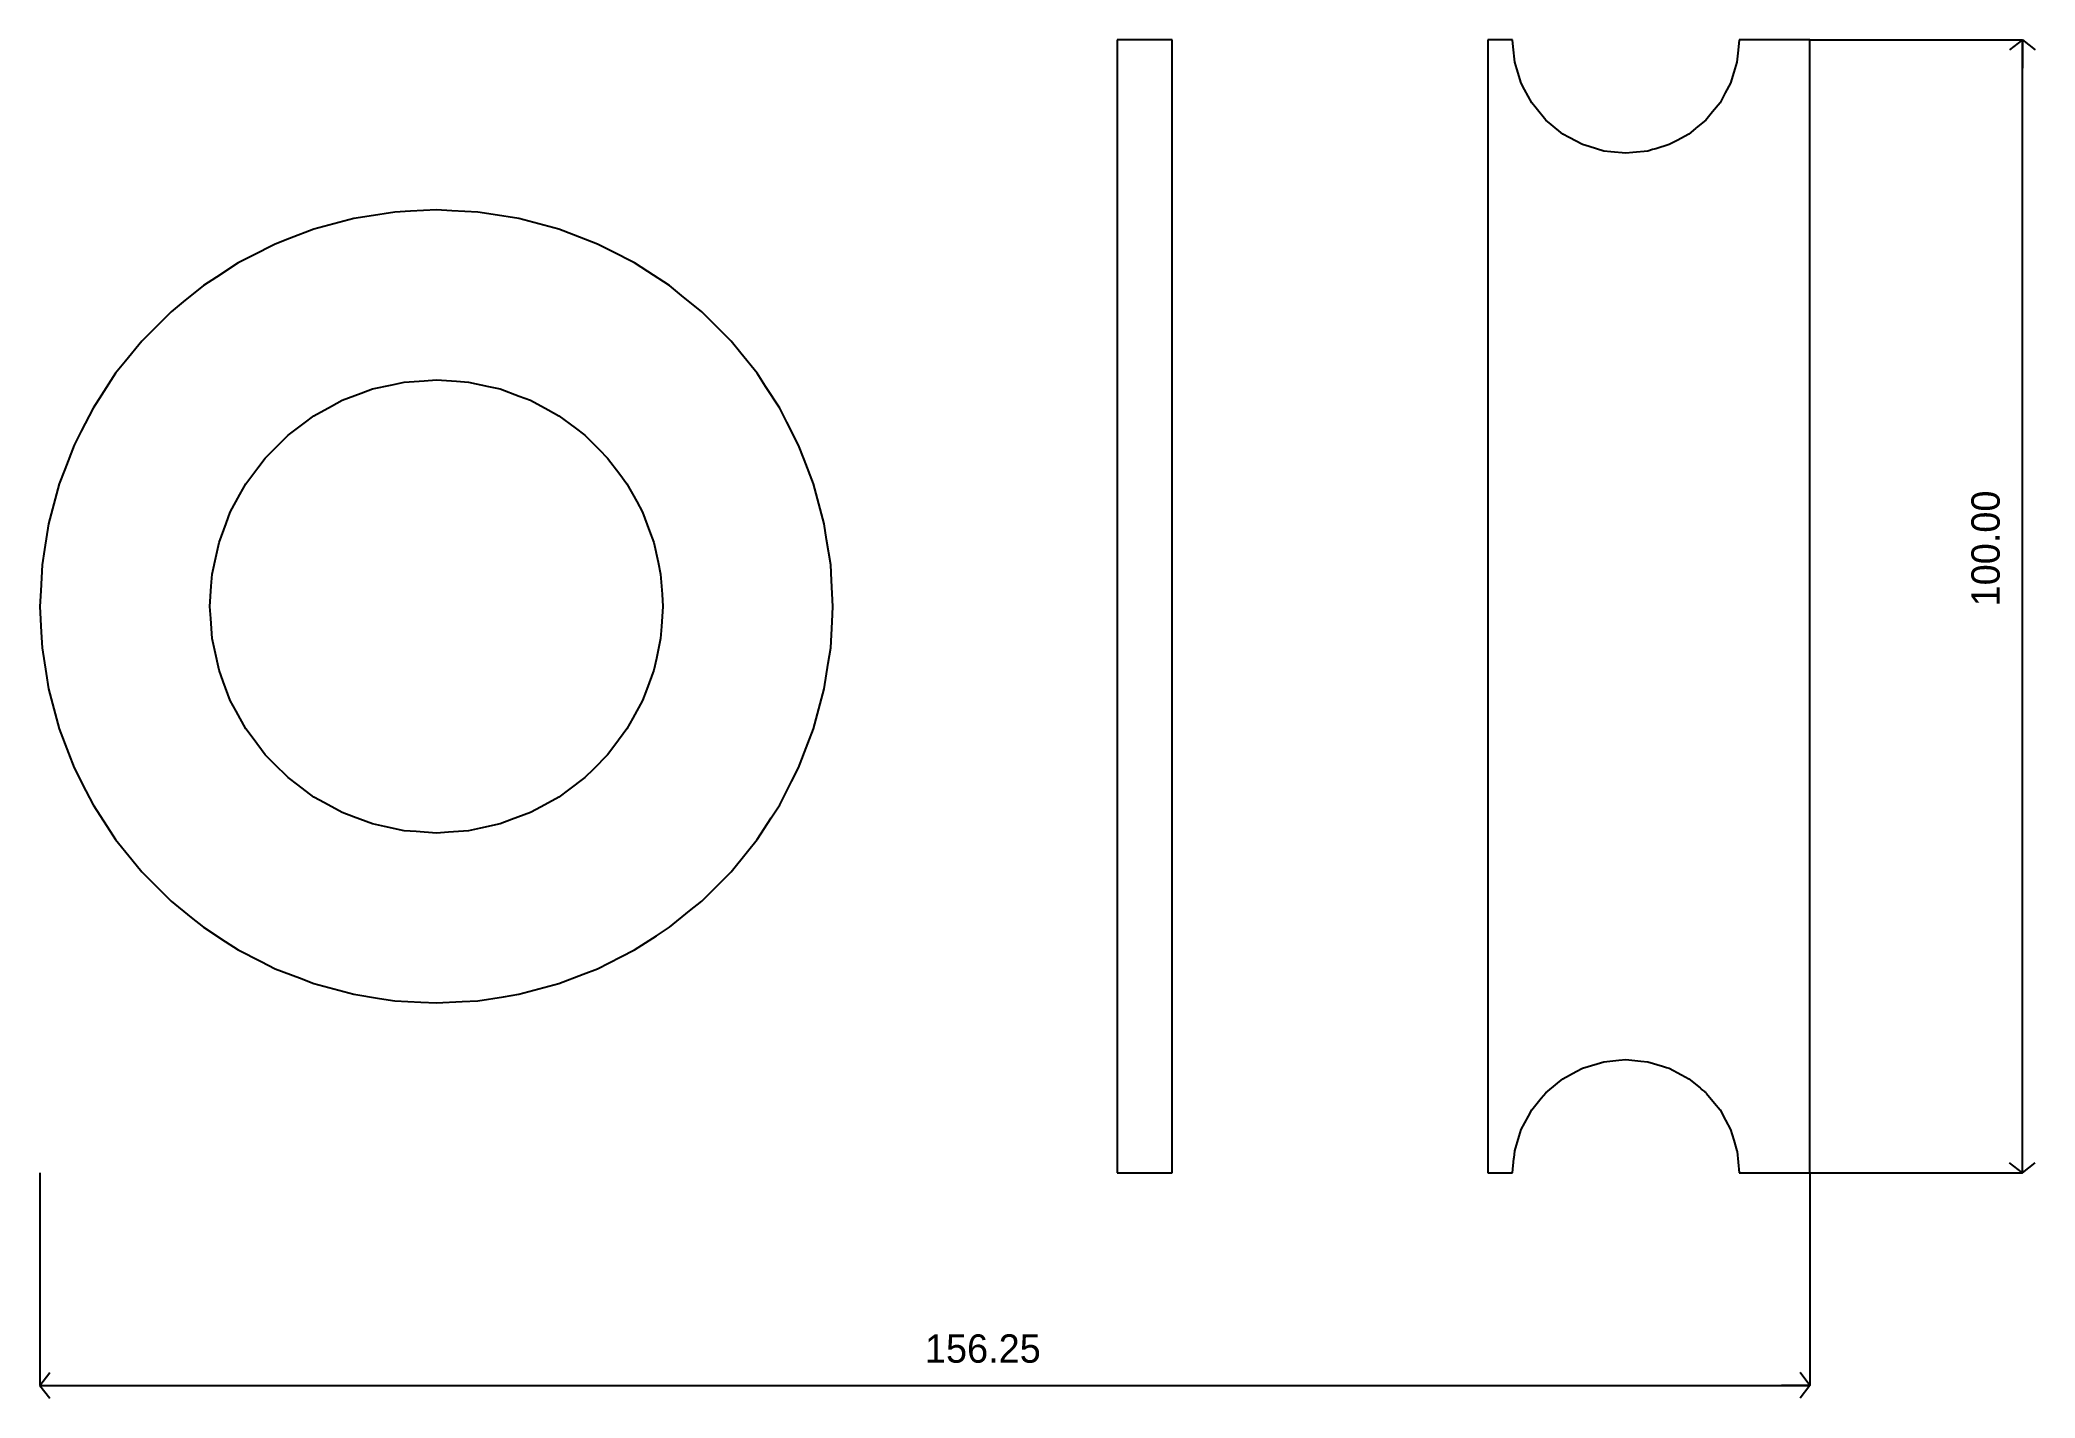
# Model space of a CAD drawing. Header units: millimetres. Extents: x 10 to 186, y -5 to 115.
import ezdxf

# ---------------------------------------------------------------- set-up
doc = ezdxf.new("R2010")
doc.units = ezdxf.units.MM
doc.dimstyles.get("Standard").update_dxf_attribs({"dimtxt": 2.5, "dimasz": 2.5, "dimexe": 1.25, "dimexo": 0.625, "dimtad": 1, "dimcen": 2.5, "dimazin": 3, "dimtfac": 1, "dimtmove": 0, "dimatfit": 3})

# ---------------------------------------------------------------- blocks, each defined once
blk = doc.blocks.new('*D1')
at = {"layer": 'DIMENSIONS'}
for p, q in [((10, 15), (10, -3.75)), ((166.25, 15), (166.25, -3.75)), ((10, -3.75), (10.875, -2.625)), ((166.25, -3.75), (165.375, -2.625)), ((10, -3.75), (166.25, -3.75)), ((10, -3.75), (10.875, -4.875)), ((10, -3.75), (12.5, -3.75)), ((166.25, -3.75), (163.75, -3.75)), ((166.25, -3.75), (165.375, -4.875))]:
    blk.add_line(p, q, dxfattribs=at)
blk.add_text('156.25', height=2.5, dxfattribs=at).set_placement((88.125, -1.75))
blk = doc.blocks.new('*D2')
at = {"layer": 'DIMENSIONS'}
for p, q in [((166.25, 115), (185, 115)), ((185, 115), (183.875, 114.125)), ((185, 15), (185, 115)), ((185, 115), (186.125, 114.125)), ((185, 115), (185, 112.5)), ((185, 15), (183.875, 15.875)), ((185, 15), (185, 17.5)), ((185, 15), (186.125, 15.875)), ((166.25, 15), (185, 15))]:
    blk.add_line(p, q, dxfattribs=at)
blk.add_text('100.00', height=2.5, rotation=90, dxfattribs=at).set_placement((183, 65))

msp = doc.modelspace()

# ---------------------------------------------------------------- linework, layer by layer
at = {"layer": 'тело_drawing'}
for p, q in [((107.8715, 115), (105.1, 115)), ((105.1, 115), (105.1, 112.1554)), ((109.95, 115), (107.8715, 115)), ((109.95, 35.4263), (109.95, 115)), ((137.9086, 115), (137.811, 115)), ((137.811, 115), (137.811, 25)), ((138.5457, 115), (137.9086, 115)), ((140, 115), (138.5457, 115)), ((140.0608, 114.3822), (140, 115)), ((160, 115), (159.9102, 114.0884)), ((166.25, 115), (160, 115)), ((166.25, 113.6154), (166.25, 115)), ((140.1921, 113.0491), (140.0608, 114.3822)), ((140.3723, 112.4551), (140.1921, 113.0491)), ((159.8079, 113.0491), (159.5376, 112.1583)), ((159.9102, 114.0884), (159.8079, 113.0491)), ((166.25, 97.1735), (166.25, 113.6154)), ((105.1, 112.1554), (105.1, 100.7819)), ((140.7612, 111.1732), (140.3723, 112.4551)), ((141.0538, 110.6257), (140.7612, 111.1732)), ((159.2388, 111.1732), (158.7805, 110.3157)), ((159.5376, 112.1583), (159.2388, 111.1732)), ((141.6853, 109.4443), (141.0538, 110.6257)), ((142.0791, 108.9644), (141.6853, 109.4443)), ((158.3147, 109.4443), (157.6594, 108.6458)), ((158.7805, 110.3157), (158.3147, 109.4443)), ((142.9289, 107.9289), (142.0791, 108.9644)), ((143.4088, 107.5351), (142.9289, 107.9289)), ((144.4443, 106.6853), (143.4088, 107.5351)), ((157.0711, 107.9289), (156.2179, 107.2288)), ((157.6594, 108.6458), (157.0711, 107.9289)), ((144.9918, 106.3927), (144.4443, 106.6853)), ((146.1732, 105.7612), (144.9918, 106.3927)), ((146.7672, 105.581), (146.1732, 105.7612)), ((153.8268, 105.7612), (152.6347, 105.3996)), ((154.5181, 106.1307), (153.8268, 105.7612)), ((155.5557, 106.6853), (154.5181, 106.1307)), ((156.1605, 107.1816), (155.5557, 106.6853)), ((156.2179, 107.2288), (156.1605, 107.1816)), ((148.0491, 105.1921), (146.7672, 105.581)), ((148.6669, 105.1313), (148.0491, 105.1921)), ((150, 105), (148.6669, 105.1313)), ((150.6178, 105.0608), (150, 105)), ((151.9509, 105.1921), (150.6178, 105.0608)), ((152.364, 105.3175), (151.9509, 105.1921)), ((152.6347, 105.3996), (152.364, 105.3175)), ((105.1, 100.7819), (105.1, 100.7781)), ((105.1, 100.7781), (105.1, 100.7238)), ((105.1, 100.7238), (105.1, 100.5785)), ((105.1, 100.5785), (105.1, 99.9011)), ((35.5114, 98.6425), (34.1844, 98.287)), ((37.7231, 99.2352), (35.5114, 98.6425)), ((39.08, 99.4501), (37.7231, 99.2352)), ((41.3415, 99.8083), (39.08, 99.4501)), ((42.7134, 99.8802), (41.3415, 99.8083)), ((45, 100), (42.7134, 99.8802)), ((46.3719, 99.9281), (45, 100)), ((48.6585, 99.8083), (46.3719, 99.9281)), ((50.0154, 99.5934), (48.6585, 99.8083)), ((52.2769, 99.2352), (50.0154, 99.5934)), ((53.6039, 98.8796), (52.2769, 99.2352)), ((55.8156, 98.287), (53.6039, 98.8796)), ((105.1, 99.9011), (105.1, 99.6703)), ((105.1, 99.6703), (105.1, 99.1049)), ((105.1, 99.1049), (105.1, 98.2871)), ((30.7642, 96.9741), (28.7241, 95.9346)), ((32.0468, 97.4664), (30.7642, 96.9741)), ((34.1844, 98.287), (32.0468, 97.4664)), ((57.0982, 97.7946), (55.8156, 98.287)), ((59.2358, 96.9741), (57.0982, 97.7946)), ((60.4599, 96.3504), (59.2358, 96.9741)), ((105.1, 98.2871), (105.1, 97.6519)), ((105.1, 97.6519), (105.1, 96.2223)), ((166.25, 95.1371), (166.25, 97.1735)), ((27.5, 95.3109), (25.5797, 94.0638)), ((28.7241, 95.9346), (27.5, 95.3109)), ((62.5, 95.3109), (60.4599, 96.3504)), ((63.6522, 94.5627), (62.5, 95.3109)), ((105.1, 96.2223), (105.1, 95.5764)), ((105.1, 95.5764), (105.1, 95.4857)), ((105.1, 95.4857), (105.1, 95.3257)), ((105.1, 95.3257), (105.1, 93.9256)), ((166.25, 92.8638), (166.25, 95.1371)), ((25.5797, 94.0638), (24.4275, 93.3156)), ((65.5725, 93.3156), (63.6522, 94.5627)), ((105.1, 93.9256), (105.1, 93.3935)), ((105.1, 93.3935), (105.1, 93.3726)), ((105.1, 93.3726), (105.1, 93.2478)), ((22.6481, 91.8746), (21.5804, 91.0101)), ((24.4275, 93.3156), (22.6481, 91.8746)), ((66.6401, 92.451), (65.5725, 93.3156)), ((68.4196, 91.0101), (66.6401, 92.451)), ((105.1, 93.2478), (105.1, 92.5348)), ((105.1, 92.5348), (105.1, 91.3844)), ((166.25, 90.5762), (166.25, 92.8638)), ((21.5804, 91.0101), (19.9614, 89.391)), ((69.391, 90.0386), (68.4196, 91.0101)), ((71.0101, 88.4196), (69.391, 90.0386)), ((105.1, 91.3844), (105.1, 90.7457)), ((105.1, 90.7457), (105.1, 89.9909)), ((105.1, 89.9909), (105.1, 89.4658)), ((166.25, 90.3946), (166.25, 90.5762)), ((166.25, 88.4478), (166.25, 90.3946)), ((18.9899, 88.4196), (17.549, 86.6401)), ((19.9614, 89.391), (18.9899, 88.4196)), ((71.8746, 87.3519), (71.0101, 88.4196)), ((105.1, 89.4658), (105.1, 88.1889)), ((105.1, 88.1889), (105.1, 87.728)), ((166.25, 47.404), (166.25, 88.4478)), ((17.549, 86.6401), (16.6844, 85.5725)), ((73.3156, 85.5725), (71.8746, 87.3519)), ((105.1, 87.728), (105.1, 86.2695)), ((16.6844, 85.5725), (15.4373, 83.6522)), ((39.3653, 84.1899), (41.1081, 84.569)), ((41.1081, 84.569), (42.1537, 84.7964)), ((42.1537, 84.7964), (43.9326, 84.9237)), ((43.9326, 84.9237), (45, 85)), ((45, 85), (46.7789, 84.8728)), ((46.7789, 84.8728), (47.8463, 84.7964)), ((47.8463, 84.7964), (49.589, 84.4173)), ((74.0638, 84.4203), (73.3156, 85.5725)), ((105.1, 86.2695), (105.1, 86.1355)), ((105.1, 86.1355), (105.1, 85.3119)), ((105.1, 85.3119), (105.1, 85.1625)), ((105.1, 85.1625), (105.1, 84.4503)), ((15.4373, 83.6522), (14.6891, 82.5)), ((35.7525, 82.6798), (36.6917, 83.1926)), ((36.6917, 83.1926), (38.3627, 83.8159)), ((38.3627, 83.8159), (39.3653, 84.1899)), ((49.589, 84.4173), (50.6347, 84.1899)), ((50.6347, 84.1899), (52.3057, 83.5666)), ((52.3057, 83.5666), (53.3083, 83.1926)), ((53.3083, 83.1926), (54.8736, 82.3379)), ((75.3109, 82.5), (74.0638, 84.4203)), ((105.1, 84.4503), (105.1, 84.1363)), ((105.1, 84.1363), (105.1, 83.5659)), ((105.1, 83.5659), (105.1, 82.8233)), ((105.1, 82.8233), (105.1, 81.2854)), ((14.6891, 82.5), (13.6496, 80.4599)), ((31.9028, 80.115), (33.3305, 81.1838)), ((33.3305, 81.1838), (34.1872, 81.8251)), ((34.1872, 81.8251), (35.7525, 82.6798)), ((54.8736, 82.3379), (55.8128, 81.8251)), ((55.8128, 81.8251), (57.2406, 80.7563)), ((75.9346, 81.2759), (75.3109, 82.5)), ((76.9741, 79.2358), (75.9346, 81.2759)), ((105.1, 81.2854), (105.1, 80.6832)), ((13.6496, 80.4599), (13.0259, 79.2358)), ((29.885, 78.0972), (31.1461, 79.3583)), ((31.1461, 79.3583), (31.9028, 80.115)), ((57.2406, 80.7563), (58.0972, 80.115)), ((58.0972, 80.115), (59.3583, 78.8539)), ((105.1, 80.6832), (105.1, 79.4448)), ((105.1, 79.4448), (105.1, 79.0232)), ((13.0259, 79.2358), (12.2054, 77.0982)), ((29.2437, 77.2406), (29.885, 78.0972)), ((59.3583, 78.8539), (60.115, 78.0972)), ((60.115, 78.0972), (61.1838, 76.6695)), ((77.4664, 77.9532), (76.9741, 79.2358)), ((78.287, 75.8156), (77.4664, 77.9532)), ((105.1, 79.0232), (105.1, 78.1478)), ((105.1, 78.1478), (105.1, 77.8994)), ((105.1, 77.8994), (105.1, 77.3706)), ((11.713, 75.8156), (11.1204, 73.6039)), ((12.2054, 77.0982), (11.713, 75.8156)), ((27.6621, 74.8736), (28.1749, 75.8128)), ((28.1749, 75.8128), (29.2437, 77.2406)), ((61.1838, 76.6695), (61.8251, 75.8128)), ((61.8251, 75.8128), (62.6798, 74.2475)), ((78.6425, 74.4886), (78.287, 75.8156)), ((105.1, 77.3706), (105.1, 66.7008)), ((26.8074, 73.3083), (27.6621, 74.8736)), ((62.6798, 74.2475), (63.1926, 73.3083)), ((79.2352, 72.2769), (78.6425, 74.4886)), ((10.7648, 72.2769), (10.4066, 70.0154)), ((11.1204, 73.6039), (10.7648, 72.2769)), ((25.8101, 70.6347), (26.4334, 72.3057)), ((26.4334, 72.3057), (26.8074, 73.3083)), ((63.1926, 73.3083), (63.8159, 71.6373)), ((79.4501, 70.92), (79.2352, 72.2769)), ((25.5827, 69.589), (25.8101, 70.6347)), ((63.8159, 71.6373), (64.1899, 70.6347)), ((64.1899, 70.6347), (64.569, 68.8919)), ((79.8083, 68.6585), (79.4501, 70.92)), ((10.4066, 70.0154), (10.1917, 68.6585)), ((25.2036, 67.8463), (25.5827, 69.589)), ((64.569, 68.8919), (64.7964, 67.8463)), ((10.1917, 68.6585), (10.0719, 66.3719)), ((25.1272, 66.7789), (25.2036, 67.8463)), ((64.7964, 67.8463), (64.9237, 66.0674)), ((79.8802, 67.2866), (79.8083, 68.6585)), ((80, 65), (79.8802, 67.2866)), ((10.0719, 66.3719), (10, 65)), ((25, 65), (25.1272, 66.7789)), ((64.9237, 66.0674), (65, 65)), ((105.1, 66.7008), (105.1, 48.9409)), ((10, 65), (10.1198, 62.7134)), ((25.0763, 63.9326), (25, 65)), ((25.2036, 62.1537), (25.0763, 63.9326)), ((65, 65), (64.8728, 63.2211)), ((79.8083, 61.3415), (79.9281, 63.6281)), ((79.9281, 63.6281), (80, 65)), ((10.1198, 62.7134), (10.1917, 61.3415)), ((25.431, 61.1081), (25.2036, 62.1537)), ((64.7964, 62.1537), (64.4173, 60.411)), ((64.8728, 63.2211), (64.7964, 62.1537)), ((10.1917, 61.3415), (10.5499, 59.08)), ((25.8101, 59.3653), (25.431, 61.1081)), ((64.4173, 60.411), (64.1899, 59.3653)), ((79.2352, 57.7231), (79.5934, 59.9846)), ((79.5934, 59.9846), (79.8083, 61.3415)), ((10.5499, 59.08), (10.7648, 57.7231)), ((26.1841, 58.3627), (25.8101, 59.3653)), ((26.8074, 56.6917), (26.1841, 58.3627)), ((64.1899, 59.3653), (63.5666, 57.6943)), ((10.7648, 57.7231), (11.3575, 55.5114)), ((27.3202, 55.7525), (26.8074, 56.6917)), ((63.1926, 56.6917), (62.3379, 55.1264)), ((63.5666, 57.6943), (63.1926, 56.6917)), ((78.287, 54.1844), (78.8796, 56.3961)), ((78.8796, 56.3961), (79.2352, 57.7231)), ((11.3575, 55.5114), (11.713, 54.1844)), ((28.1749, 54.1872), (27.3202, 55.7525)), ((62.3379, 55.1264), (61.8251, 54.1872)), ((11.713, 54.1844), (12.5336, 52.0468)), ((28.8162, 53.3305), (28.1749, 54.1872)), ((29.885, 51.9028), (28.8162, 53.3305)), ((61.8251, 54.1872), (60.7563, 52.7594)), ((76.9741, 50.7642), (77.7946, 52.9018)), ((77.7946, 52.9018), (78.287, 54.1844)), ((12.5336, 52.0468), (13.0259, 50.7642)), ((30.6417, 51.1461), (29.885, 51.9028)), ((31.9028, 49.885), (30.6417, 51.1461)), ((60.115, 51.9028), (58.8539, 50.6417)), ((60.7563, 52.7594), (60.115, 51.9028)), ((13.0259, 50.7642), (14.0654, 48.7241)), ((32.7594, 49.2437), (31.9028, 49.885)), ((58.0972, 49.885), (56.6695, 48.8162)), ((58.8539, 50.6417), (58.0972, 49.885)), ((75.3109, 47.5), (76.3504, 49.5401)), ((76.3504, 49.5401), (76.9741, 50.7642)), ((14.0654, 48.7241), (14.6891, 47.5)), ((34.1872, 48.1749), (32.7594, 49.2437)), ((35.1264, 47.6621), (34.1872, 48.1749)), ((36.6917, 46.8074), (35.1264, 47.6621)), ((55.8128, 48.1749), (54.2475, 47.3202)), ((56.6695, 48.8162), (55.8128, 48.1749)), ((105.1, 48.9409), (105.1, 46.1664)), ((14.6891, 47.5), (15.9362, 45.5797)), ((37.6943, 46.4334), (36.6917, 46.8074)), ((39.3653, 45.8101), (37.6943, 46.4334)), ((40.411, 45.5827), (39.3653, 45.8101)), ((50.6347, 45.8101), (48.8919, 45.431)), ((51.6373, 46.1841), (50.6347, 45.8101)), ((53.3083, 46.8074), (51.6373, 46.1841)), ((54.2475, 47.3202), (53.3083, 46.8074)), ((73.3156, 44.4275), (74.5627, 46.3478)), ((74.5627, 46.3478), (75.3109, 47.5)), ((105.1, 46.1664), (105.1, 45.9271)), ((105.1, 45.9271), (105.1, 45.0848)), ((166.25, 45.2551), (166.25, 47.404)), ((15.9362, 45.5797), (16.6844, 44.4275)), ((16.6844, 44.4275), (18.1254, 42.6481)), ((42.1537, 45.2036), (40.411, 45.5827)), ((43.2211, 45.1272), (42.1537, 45.2036)), ((45, 45), (43.2211, 45.1272)), ((46.0674, 45.0763), (45, 45)), ((47.8463, 45.2036), (46.0674, 45.0763)), ((48.8919, 45.431), (47.8463, 45.2036)), ((72.451, 43.3599), (73.3156, 44.4275)), ((105.1, 45.0848), (105.1, 28.6661)), ((166.25, 44.7997), (166.25, 45.2551)), ((166.25, 44.61), (166.25, 44.7997)), ((166.25, 44.5868), (166.25, 44.61)), ((166.25, 44.4944), (166.25, 44.5868)), ((166.25, 44.4831), (166.25, 44.4944)), ((166.25, 44.168), (166.25, 44.4831)), ((166.25, 44.1292), (166.25, 44.168)), ((166.25, 43.8049), (166.25, 44.1292)), ((18.1254, 42.6481), (18.9899, 41.5804)), ((71.0101, 41.5804), (72.451, 43.3599)), ((166.25, 43.7645), (166.25, 43.8049)), ((166.25, 43.0932), (166.25, 43.7645)), ((166.25, 43.0089), (166.25, 43.0932)), ((166.25, 42.6876), (166.25, 43.0089)), ((166.25, 42.6461), (166.25, 42.6876)), ((166.25, 42.4185), (166.25, 42.6461)), ((166.25, 42.3887), (166.25, 42.4185)), ((166.25, 41.3092), (166.25, 42.3887)), ((18.9899, 41.5804), (20.609, 39.9614)), ((68.4196, 38.9899), (70.0386, 40.609)), ((70.0386, 40.609), (71.0101, 41.5804)), ((166.25, 41.1659), (166.25, 41.3092)), ((166.25, 41.1041), (166.25, 41.1659)), ((166.25, 41.0956), (166.25, 41.1041)), ((166.25, 40.542), (166.25, 41.0956)), ((166.25, 40.4643), (166.25, 40.542)), ((20.609, 39.9614), (21.5804, 38.9899)), ((21.5804, 38.9899), (23.3599, 37.549)), ((67.3519, 38.1254), (68.4196, 38.9899)), ((166.25, 39.5321), (166.25, 40.4643)), ((166.25, 39.3967), (166.25, 39.5321)), ((166.25, 39.0164), (166.25, 39.3967)), ((166.25, 38.9585), (166.25, 39.0164)), ((166.25, 37.643), (166.25, 38.9585)), ((23.3599, 37.549), (24.4275, 36.6844)), ((65.5725, 36.6844), (67.3519, 38.1254)), ((166.25, 37.4353), (166.25, 37.643)), ((166.25, 37.2743), (166.25, 37.4353)), ((166.25, 37.2471), (166.25, 37.2743)), ((166.25, 37.2291), (166.25, 37.2471)), ((166.25, 37.226), (166.25, 37.2291)), ((166.25, 37.1758), (166.25, 37.226)), ((166.25, 37.1672), (166.25, 37.1758)), ((166.25, 35.7369), (166.25, 37.1672)), ((24.4275, 36.6844), (26.3478, 35.4373)), ((26.3478, 35.4373), (27.5, 34.6891)), ((62.5, 34.6891), (64.4203, 35.9362)), ((64.4203, 35.9362), (65.5725, 36.6844)), ((109.95, 15), (109.95, 35.4263)), ((166.25, 35.4849), (166.25, 35.7369)), ((166.25, 35.4775), (166.25, 35.4849)), ((166.25, 35.4387), (166.25, 35.4775)), ((166.25, 35.4313), (166.25, 35.4387)), ((166.25, 35.3926), (166.25, 35.4313)), ((166.25, 35.3376), (166.25, 35.3926)), ((166.25, 35.0555), (166.25, 35.3376)), ((27.5, 34.6891), (29.5401, 33.6496)), ((29.5401, 33.6496), (30.7642, 33.0259)), ((59.2358, 33.0259), (61.2759, 34.0654)), ((61.2759, 34.0654), (62.5, 34.6891)), ((166.25, 35.0003), (166.25, 35.0555)), ((166.25, 34.7235), (166.25, 35.0003)), ((166.25, 34.4845), (166.25, 34.7235)), ((166.25, 33.3744), (166.25, 34.4845)), ((30.7642, 33.0259), (32.9018, 32.2054)), ((32.9018, 32.2054), (34.1844, 31.713)), ((34.1844, 31.713), (36.3961, 31.1204)), ((54.4886, 31.3575), (55.8156, 31.713)), ((55.8156, 31.713), (57.9532, 32.5336)), ((57.9532, 32.5336), (59.2358, 33.0259)), ((166.25, 33.3442), (166.25, 33.3744)), ((166.25, 33.2091), (166.25, 33.3442)), ((166.25, 32.466), (166.25, 33.2091)), ((166.25, 32.4367), (166.25, 32.466)), ((166.25, 32.2956), (166.25, 32.4367)), ((166.25, 32.2888), (166.25, 32.2956)), ((166.25, 32.2608), (166.25, 32.2888)), ((166.25, 30.4863), (166.25, 32.2608)), ((36.3961, 31.1204), (37.7231, 30.7648)), ((37.7231, 30.7648), (39.9846, 30.4066)), ((39.9846, 30.4066), (41.3415, 30.1917)), ((41.3415, 30.1917), (43.6281, 30.0719)), ((43.6281, 30.0719), (45, 30)), ((45, 30), (47.2866, 30.1198)), ((47.2866, 30.1198), (48.6585, 30.1917)), ((48.6585, 30.1917), (50.92, 30.5499)), ((50.92, 30.5499), (52.2769, 30.7648)), ((52.2769, 30.7648), (54.4886, 31.3575)), ((166.25, 28.5055), (166.25, 30.4863)), ((105.1, 28.6661), (105.1, 28.2545)), ((105.1, 28.2545), (105.1, 27.5845)), ((166.25, 26.6306), (166.25, 28.5055)), ((105.1, 27.5845), (105.1, 26.7638)), ((105.1, 26.7638), (105.1, 25.9193)), ((166.25, 26.5141), (166.25, 26.6306)), ((166.25, 16.2832), (166.25, 26.5141)), ((105.1, 25.9193), (105.1, 25.1614)), ((105.1, 25.1614), (105.1, 24.5635)), ((137.811, 25), (137.811, 15)), ((147.4551, 24.6277), (148.0491, 24.8079)), ((148.0491, 24.8079), (149.3822, 24.9392)), ((149.3822, 24.9392), (150, 25)), ((150, 25), (151.3331, 24.8687)), ((151.3331, 24.8687), (151.9509, 24.8079)), ((151.9509, 24.8079), (153.2328, 24.419)), ((105.1, 24.5635), (105.1, 15)), ((142.9289, 22.0711), (143.9644, 22.9209)), ((143.9644, 22.9209), (144.4443, 23.3147)), ((144.4443, 23.3147), (145.6257, 23.9462)), ((145.6257, 23.9462), (146.1732, 24.2388)), ((146.1732, 24.2388), (147.4551, 24.6277)), ((153.2328, 24.419), (153.5799, 24.3137)), ((153.5799, 24.3137), (153.8268, 24.2388)), ((153.8268, 24.2388), (154.9256, 23.6515)), ((154.9256, 23.6515), (155.5557, 23.3147)), ((155.5557, 23.3147), (155.6785, 23.2139)), ((155.6785, 23.2139), (155.6848, 23.2087)), ((155.6848, 23.2087), (155.6879, 23.2062)), ((155.6879, 23.2062), (156.5861, 22.469)), ((141.6853, 20.5557), (142.5351, 21.5912)), ((142.5351, 21.5912), (142.9289, 22.0711)), ((156.5861, 22.469), (156.596, 22.4609)), ((156.596, 22.4609), (156.6064, 22.4524)), ((156.6064, 22.4524), (156.6287, 22.4341)), ((156.6287, 22.4341), (156.6398, 22.425)), ((156.6398, 22.425), (156.6479, 22.4184)), ((156.6479, 22.4184), (156.688, 22.3855)), ((156.688, 22.3855), (156.6904, 22.3835)), ((156.6904, 22.3835), (156.7125, 22.3653)), ((156.7125, 22.3653), (156.7523, 22.3327)), ((156.7523, 22.3327), (156.7695, 22.3185)), ((156.7695, 22.3185), (156.8339, 22.2657)), ((156.8339, 22.2657), (156.8424, 22.2587)), ((156.8424, 22.2587), (156.8434, 22.2579)), ((156.8434, 22.2579), (156.8461, 22.2557)), ((156.8461, 22.2557), (156.9285, 22.1881)), ((156.9285, 22.1881), (156.9309, 22.1861)), ((156.9309, 22.1861), (156.9334, 22.1841)), ((156.9334, 22.1841), (156.9515, 22.1692)), ((156.9515, 22.1692), (156.9698, 22.1542)), ((156.9698, 22.1542), (157.05, 22.0883)), ((157.05, 22.0883), (157.0606, 22.0797)), ((157.0606, 22.0797), (157.0711, 22.0711)), ((157.0711, 22.0711), (157.1132, 22.0197)), ((157.1132, 22.0197), (157.1152, 22.0173)), ((157.1152, 22.0173), (157.812, 21.1683)), ((157.812, 21.1683), (158.3147, 20.5557)), ((140.7612, 18.8268), (141.3927, 20.0082)), ((141.3927, 20.0082), (141.6853, 20.5557)), ((158.3147, 20.5557), (158.8016, 19.6448)), ((158.8016, 19.6448), (159.2388, 18.8268)), ((140.1921, 16.9509), (140.581, 18.2328)), ((140.581, 18.2328), (140.7612, 18.8268)), ((159.2388, 18.8268), (159.521, 17.8964)), ((159.521, 17.8964), (159.8079, 16.9509)), ((140, 15), (140.1245, 16.2645)), ((140.1245, 16.2645), (140.1313, 16.3331)), ((140.1313, 16.3331), (140.1921, 16.9509)), ((159.8079, 16.9509), (159.8153, 16.8752)), ((159.8153, 16.8752), (159.9064, 15.9499)), ((159.9064, 15.9499), (160, 15)), ((166.25, 15), (166.25, 16.2832)), ((105.1, 15), (107.1617, 15)), ((107.1617, 15), (109.95, 15)), ((137.811, 15), (137.9086, 15)), ((137.9086, 15), (138.5457, 15)), ((138.5457, 15), (138.822, 15)), ((138.822, 15), (139.2449, 15)), ((139.2449, 15), (140, 15)), ((160, 15), (166.25, 15))]:
    msp.add_line(p, q, dxfattribs=at)

# ---------------------------------------------------------------- dimensions: what is measured, and where the dimension line sits
at = {"layer": 'DIMENSIONS'}
for base, p1, p2, text, picture, middle in [((185, 65), (166.25, 15), (166.25, 115), '100.00', '*D2', (183, 65)), ((88.125, -3.75), (10, 15), (166.25, 15), '156.25', '*D1', (88.125, -1.75))]:
    dim = msp.add_linear_dim(base=base, p1=p1, p2=p2, text=text, dimstyle='Standard', dxfattribs=at)
    dim.commit()
    dim.dimension.update_dxf_attribs({"geometry": picture, "text_midpoint": middle})

doc.saveas('drawing.dxf')
